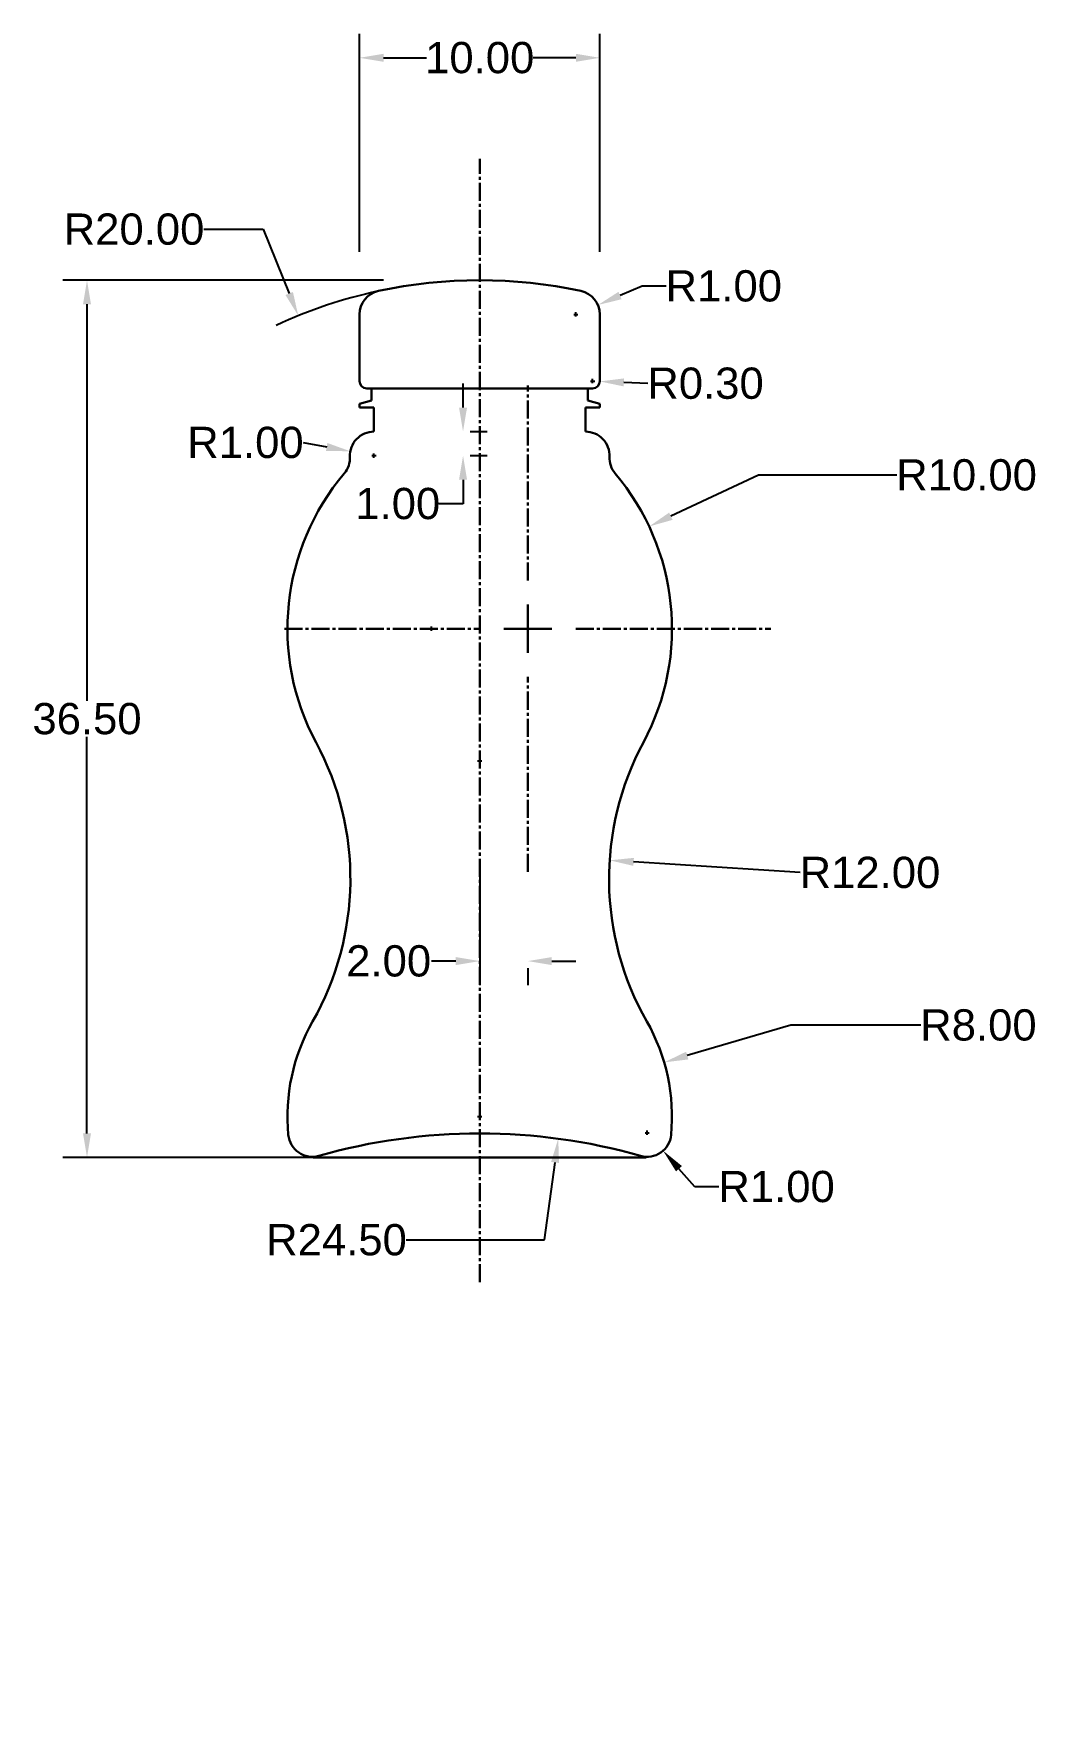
# Model space of a CAD drawing. Header units: millimetres. Extents: x 31.2 to 72.8, y -27 to 43.2.
import ezdxf

# ---------------------------------------------------------------- set-up
doc = ezdxf.new("R2010")
doc.units = ezdxf.units.MM
doc.header["$MEASUREMENT"] = 0
doc.linetypes.add('CENTER2', pattern=[1.125, 0.75, -0.125, 0.125, -0.125])
doc.layers.add('Layer1', color=7, linetype='Continuous', lineweight=30)
doc.styles.get("Standard").update_dxf_attribs({"font": 'arial.ttf'})
doc.dimstyles.get("Standard").update_dxf_attribs({"dimtxt": 1.3, "dimasz": 1, "dimexe": 1, "dimexo": 4, "dimgap": 0.09, "dimtad": 0, "dimtih": 1, "dimtoh": 1, "dimzin": 0, "dimdsep": 46, "dimtxsty": 'Standard', "dimcen": 0.09, "dimadec": 0, "dimazin": 0, "dimtfac": 1, "dimtofl": 0, "dimtmove": 0, "dimatfit": 3, "dimfxl": 1, "dimtolj": 1, "dimtzin": 0, "dimarcsym": 0})

# ---------------------------------------------------------------- blocks, each defined once
blk = doc.blocks.new('*D5')
at = {"layer": 'Defpoints', "color": 0, "transparency": 16777216}
for p in [(54.631, 31.931), (53.712, 31.537)]:
    blk.add_point(p, dxfattribs=at)
at = {"layer": 'Layer1', "color": 0, "lineweight": -2, "transparency": 16777216}
for p, q in [((56.469, 32.719), (55.55, 32.325)), ((57.469, 32.719), (56.469, 32.719)), ((53.712, 31.447), (53.712, 31.627)), ((53.622, 31.537), (53.802, 31.537))]:
    blk.add_line(p, q, dxfattribs=at)
at = {"layer": 'Layer1', "color": 0, "transparency": 16777216}
blk.add_solid([(55.485, 32.479), (55.616, 32.172), (54.631, 31.931)], dxfattribs=at)
at = {"layer": 'Layer1', "color": 0, "transparency": 16777216, "insert": (59.868, 32.719), "char_height": 1.3, "attachment_point": 5}
blk.add_mtext('\\A1;R1.00', dxfattribs=at)
blk = doc.blocks.new('*D6')
at = {"layer": 'Defpoints', "color": 0, "transparency": 16777216}
for p in [(54.412, 28.763), (54.712, 28.751)]:
    blk.add_point(p, dxfattribs=at)
at = {"layer": 'Layer1', "color": 0, "lineweight": -2, "transparency": 16777216}
for p, q in [((54.412, 28.673), (54.412, 28.853)), ((54.322, 28.763), (54.502, 28.763)), ((56.71, 28.669), (55.711, 28.71))]:
    blk.add_line(p, q, dxfattribs=at)
at = {"layer": 'Layer1', "color": 0, "transparency": 16777216}
blk.add_solid([(55.718, 28.877), (55.704, 28.544), (54.712, 28.751)], dxfattribs=at)
at = {"layer": 'Layer1', "color": 0, "transparency": 16777216, "insert": (59.108, 28.669), "char_height": 1.3, "attachment_point": 5}
blk.add_mtext('\\A1;R0.30', dxfattribs=at)
blk = doc.blocks.new('*D7')
at = {"layer": 'Defpoints', "color": 0, "transparency": 16777216}
for p in [(56.762, 22.717), (47.712, 18.463)]:
    blk.add_point(p, dxfattribs=at)
at = {"layer": 'Layer1', "color": 0, "lineweight": -2, "transparency": 16777216}
for p, q in [((61.311, 24.856), (57.667, 23.143)), ((67.068, 24.856), (61.311, 24.856)), ((47.622, 18.463), (47.802, 18.463)), ((47.712, 18.373), (47.712, 18.553))]:
    blk.add_line(p, q, dxfattribs=at)
at = {"layer": 'Layer1', "color": 0, "transparency": 16777216}
blk.add_solid([(57.596, 23.294), (57.738, 22.992), (56.762, 22.717)], dxfattribs=at)
at = {"layer": 'Layer1', "color": 0, "transparency": 16777216, "insert": (69.971, 24.856), "char_height": 1.3, "attachment_point": 5}
blk.add_mtext('\\A1;R10.00', dxfattribs=at)
blk = doc.blocks.new('*D8')
at = {"layer": 'Defpoints', "color": 0, "transparency": 16777216}
for p in [(57.387, 0.419), (49.712, -1.837)]:
    blk.add_point(p, dxfattribs=at)
at = {"layer": 'Layer1', "color": 0, "lineweight": -2, "transparency": 16777216}
for p, q in [((62.658, 1.968), (58.347, 0.701)), ((68.066, 1.968), (62.658, 1.968)), ((49.622, -1.837), (49.802, -1.837)), ((49.712, -1.927), (49.712, -1.747))]:
    blk.add_line(p, q, dxfattribs=at)
at = {"layer": 'Layer1', "color": 0, "transparency": 16777216}
blk.add_solid([(58.3, 0.861), (58.394, 0.541), (57.387, 0.419)], dxfattribs=at)
at = {"layer": 'Layer1', "color": 0, "transparency": 16777216, "insert": (70.464, 1.968), "char_height": 1.3, "attachment_point": 5}
blk.add_mtext('\\A1;R8.00', dxfattribs=at)
blk = doc.blocks.new('*D9')
at = {"layer": 'Defpoints', "color": 0, "transparency": 16777216}
for p in [(55.119, 8.825), (67.094, 8.055)]:
    blk.add_point(p, dxfattribs=at)
at = {"layer": 'Layer1', "color": 0, "lineweight": -2, "transparency": 16777216}
blk.add_line((63.047, 8.315), (56.117, 8.761), dxfattribs=at)
at = {"layer": 'Layer1', "color": 0, "transparency": 16777216}
blk.add_solid([(56.128, 8.927), (56.106, 8.595), (55.119, 8.825)], dxfattribs=at)
at = {"layer": 'Layer1', "color": 0, "transparency": 16777216, "insert": (65.951, 8.315), "char_height": 1.3, "attachment_point": 5}
blk.add_mtext('\\A1;R12.00', dxfattribs=at)
blk = doc.blocks.new('*D10')
at = {"layer": 'Defpoints', "color": 0, "transparency": 16777216}
for p in [(52.981, -2.756), (49.712, -27.037)]:
    blk.add_point(p, dxfattribs=at)
at = {"layer": 'Layer1', "color": 0, "lineweight": -2, "transparency": 16777216}
for p, q in [((52.414, -6.969), (52.847, -3.747)), ((46.657, -6.969), (52.414, -6.969))]:
    blk.add_line(p, q, dxfattribs=at)
at = {"layer": 'Layer1', "color": 0, "transparency": 16777216}
blk.add_solid([(52.682, -3.725), (53.012, -3.769), (52.981, -2.756)], dxfattribs=at)
at = {"layer": 'Layer1', "color": 0, "transparency": 16777216, "insert": (43.753, -6.969), "char_height": 1.3, "attachment_point": 5}
blk.add_mtext('\\A1;R24.50', dxfattribs=at)
blk = doc.blocks.new('*D11')
at = {"layer": 'Defpoints', "color": 0, "transparency": 16777216}
for p in [(56.68, -2.507), (57.342, -3.257)]:
    blk.add_point(p, dxfattribs=at)
at = {"layer": 'Layer1', "color": 0, "lineweight": -2, "transparency": 16777216}
for p, q in [((56.59, -2.507), (56.77, -2.507)), ((56.68, -2.597), (56.68, -2.417)), ((58.666, -4.756), (58.004, -4.006)), ((59.666, -4.756), (58.666, -4.756))]:
    blk.add_line(p, q, dxfattribs=at)
at = {"layer": 'Layer1', "color": 0, "transparency": 16777216}
blk.add_solid([(58.129, -3.896), (57.879, -4.117), (57.342, -3.257)], dxfattribs=at)
at = {"layer": 'Layer1', "color": 0, "transparency": 16777216, "insert": (62.064, -4.756), "char_height": 1.3, "attachment_point": 5}
blk.add_mtext('\\A1;R1.00', dxfattribs=at)
blk = doc.blocks.new('*D12')
at = {"layer": 'Defpoints', "color": 0, "transparency": 16777216}
for p in [(44.329, 25.844), (45.312, 25.663)]:
    blk.add_point(p, dxfattribs=at)
at = {"layer": 'Layer1', "color": 0, "lineweight": -2, "transparency": 16777216}
for p, q in [((42.362, 26.206), (43.345, 26.025)), ((45.222, 25.663), (45.402, 25.663)), ((45.312, 25.573), (45.312, 25.753))]:
    blk.add_line(p, q, dxfattribs=at)
at = {"layer": 'Layer1', "color": 0, "transparency": 16777216}
blk.add_solid([(43.375, 26.189), (43.315, 25.861), (44.329, 25.844)], dxfattribs=at)
at = {"layer": 'Layer1', "color": 0, "transparency": 16777216, "insert": (39.963, 26.206), "char_height": 1.3, "attachment_point": 5}
blk.add_mtext('\\A1;R1.00', dxfattribs=at)
blk = doc.blocks.new('*U13')
at = {"layer": 'Layer1', "color": 0, "linetype": 'CENTER2', "transparency": 16777216}
for p, q in [((0, 2), (0, 10.12)), ((-10.12, 0), (-2, 0)), ((2, 0), (10.12, 0)), ((0, -10.12), (0, -2))]:
    blk.add_line(p, q, dxfattribs=at)
at = {"layer": 'Layer1', "color": 0, "linetype": 'Continuous', "transparency": 16777216}
for p, q in [((0, -1), (0, 1)), ((-1, 0), (1, 0))]:
    blk.add_line(p, q, dxfattribs=at)
blk = doc.blocks.new('*U14')
at = {"layer": 'Layer1', "color": 0, "linetype": 'CENTER2', "transparency": 16777216}
blk.add_line((0, -21.224), (0, 25.519), dxfattribs=at)
blk = doc.blocks.new('*D15')
at = {"layer": 'Defpoints', "color": 0, "transparency": 16777216}
for p in [(54.712, 42.217), (44.712, 30.15), (54.712, 30.15)]:
    blk.add_point(p, dxfattribs=at)
at = {"layer": 'Layer1', "color": 0, "lineweight": -2, "transparency": 16777216}
for p, q in [((44.712, 34.15), (44.712, 43.217)), ((54.712, 34.15), (54.712, 43.217)), ((45.712, 42.217), (47.492, 42.217)), ((53.712, 42.217), (51.932, 42.217))]:
    blk.add_line(p, q, dxfattribs=at)
at = {"layer": 'Layer1', "color": 0, "transparency": 16777216}
for points in [[(45.712, 42.384), (45.712, 42.05), (44.712, 42.217)], [(53.712, 42.384), (53.712, 42.05), (54.712, 42.217)]]:
    blk.add_solid(points, dxfattribs=at)
at = {"layer": 'Layer1', "color": 0, "transparency": 16777216, "insert": (49.712, 42.217), "char_height": 1.3, "attachment_point": 5}
blk.add_mtext('\\A1;10.00', dxfattribs=at)
blk = doc.blocks.new('*D16')
at = {"layer": 'Defpoints', "color": 0, "transparency": 16777216}
for p in [(33.371, 32.963), (49.712, 32.963), (49.712, -3.537)]:
    blk.add_point(p, dxfattribs=at)
at = {"layer": 'Layer1', "color": 0, "lineweight": -2, "transparency": 16777216}
for p, q in [((45.712, 32.963), (32.371, 32.963)), ((33.371, 31.963), (33.371, 15.467)), ((33.371, -2.537), (33.371, 13.959)), ((45.712, -3.537), (32.371, -3.537))]:
    blk.add_line(p, q, dxfattribs=at)
at = {"layer": 'Layer1', "color": 0, "transparency": 16777216}
for points in [[(33.205, 31.963), (33.538, 31.963), (33.371, 32.963)], [(33.205, -2.537), (33.538, -2.537), (33.371, -3.537)]]:
    blk.add_solid(points, dxfattribs=at)
at = {"layer": 'Layer1', "color": 0, "transparency": 16777216, "insert": (33.371, 14.713), "char_height": 1.3, "attachment_point": 5}
blk.add_mtext('\\A1;36.50', dxfattribs=at)
blk = doc.blocks.new('*D17')
at = {"layer": 'Defpoints', "color": 0, "transparency": 16777216}
for p in [(45.312, 26.663), (45.312, 25.663), (49.018, 25.663)]:
    blk.add_point(p, dxfattribs=at)
at = {"layer": 'Layer1', "color": 0, "lineweight": -2, "transparency": 16777216}
for p, q in [((49.018, 27.663), (49.018, 28.663)), ((49.312, 26.663), (50.018, 26.663)), ((49.312, 25.663), (50.018, 25.663)), ((49.018, 24.663), (49.018, 23.663)), ((49.018, 23.663), (48.018, 23.663))]:
    blk.add_line(p, q, dxfattribs=at)
at = {"layer": 'Layer1', "color": 0, "transparency": 16777216}
for points in [[(48.852, 27.663), (49.185, 27.663), (49.018, 26.663)], [(48.852, 24.663), (49.185, 24.663), (49.018, 25.663)]]:
    blk.add_solid(points, dxfattribs=at)
at = {"layer": 'Layer1', "color": 0, "transparency": 16777216, "insert": (46.303, 23.663), "char_height": 1.3, "attachment_point": 5}
blk.add_mtext('\\A1;1.00', dxfattribs=at)
blk = doc.blocks.new('*D18')
at = {"layer": 'Defpoints', "color": 0, "transparency": 16777216}
for p in [(42.163, 31.483), (49.712, 12.963)]:
    blk.add_point(p, dxfattribs=at)
at = {"layer": 'Layer1', "color": 0, "lineweight": -2, "transparency": 16777216}
for p, q in [((38.231, 35.081), (40.696, 35.081)), ((40.696, 35.081), (41.785, 32.409)), ((49.622, 12.963), (49.802, 12.963)), ((49.712, 12.873), (49.712, 13.053))]:
    blk.add_line(p, q, dxfattribs=at)
blk.add_arc((49.712, 12.963), 20, 102.1532, 115.04169, dxfattribs=at)
at = {"layer": 'Layer1', "color": 0, "transparency": 16777216}
blk.add_solid([(41.94, 32.472), (41.631, 32.347), (42.163, 31.483)], dxfattribs=at)
at = {"layer": 'Layer1', "color": 0, "transparency": 16777216, "insert": (35.327, 35.081), "char_height": 1.3, "attachment_point": 5}
blk.add_mtext('\\A1;R20.00', dxfattribs=at)
blk = doc.blocks.new('*D19')
at = {"layer": 'Defpoints', "color": 0, "transparency": 16777216}
for p in [(49.712, 12.493), (51.712, 8.343), (49.712, 4.633)]:
    blk.add_point(p, dxfattribs=at)
at = {"layer": 'Layer1', "color": 0, "lineweight": -2, "transparency": 16777216}
for p, q in [((49.712, 8.493), (49.712, 3.633)), ((48.712, 4.633), (47.712, 4.633)), ((51.712, 4.343), (51.712, 3.633)), ((52.712, 4.633), (53.712, 4.633))]:
    blk.add_line(p, q, dxfattribs=at)
at = {"layer": 'Layer1', "color": 0, "transparency": 16777216}
for points in [[(48.712, 4.8), (48.712, 4.466), (49.712, 4.633)], [(52.712, 4.8), (52.712, 4.466), (51.712, 4.633)]]:
    blk.add_solid(points, dxfattribs=at)
at = {"layer": 'Layer1', "color": 0, "transparency": 16777216, "insert": (45.925, 4.633), "char_height": 1.3, "attachment_point": 5}
blk.add_mtext('\\A1;2.00', dxfattribs=at)

msp = doc.modelspace()

# ---------------------------------------------------------------- linework, layer by layer
at = {"layer": 'Layer1'}
for p, q in [((44.712, 28.763), (44.712, 31.537)), ((54.712, 31.537), (54.712, 28.763)), ((45.012, 28.463), (54.412, 28.463)), ((45.012, 28.463), (46.212, 28.463)), ((45.012, 28.463), (45.212, 28.463)), ((45.212, 28.463), (45.212, 27.963)), ((54.212, 28.463), (54.212, 27.963)), ((45.212, 27.963), (44.712, 27.813)), ((44.712, 27.813), (44.712, 27.663)), ((45.312, 27.663), (44.712, 27.663)), ((45.312, 27.663), (45.312, 26.663)), ((54.112, 27.663), (54.712, 27.663)), ((54.112, 27.663), (54.112, 26.663)), ((54.212, 27.963), (54.712, 27.813)), ((54.712, 27.813), (54.712, 27.663)), ((47.712, 18.463), (47.712, 18.463)), ((51.712, 18.463), (51.712, 18.463)), ((56.64, -3.537), (42.784, -3.537)), ((49.712, -3.537), (56.64, -3.537))]:
    msp.add_line(p, q, dxfattribs=at)
for centre, radius, start, end in [((45.712, 31.537), 1, 102.1532, 180), ((49.712, 12.963), 20, 77.8468, 102.1532), ((53.712, 31.537), 1, 0, 77.8468), ((45.012, 28.763), 0.3, 180, 270), ((54.412, 28.763), 0.3, 270, 0), ((45.312, 25.663), 1, 90, 182.7285), ((54.112, 25.663), 1, 357.2715, 90), ((43.314, 25.568), 1, 319.76754, 2.7285), ((56.11, 25.568), 1, 177.2715, 220.23246), ((51.712, 18.463), 10, 139.76754, 208.23481), ((47.712, 18.463), 10, 331.76519, 40.23246), ((32.33, 8.055), 12, 330.35628, 28.23481), ((67.094, 8.055), 12, 151.76519, 209.64372), ((49.712, -1.837), 8, 150.35628, 185.49602), ((49.712, -1.837), 8, 354.50398, 29.64372), ((42.744, -2.507), 1, 185.49602, 285.85762), ((49.712, -27.037), 24.5, 74.14238, 105.85762), ((56.68, -2.507), 1, 254.14238, 354.50398)]:
    msp.add_arc(centre, radius, start, end, dxfattribs=at)

# ---------------------------------------------------------------- block references
at = {"layer": 'Layer1', "linetype": 'CENTER2'}
for name, p in [('*U14', (49.712, 12.493)), ('*U13', (51.712, 18.463))]:
    msp.add_blockref(name, p, dxfattribs=at)

# ---------------------------------------------------------------- dimensions: what is measured, and where the dimension line sits
at = {"layer": 'Layer1'}
for base, p1, p2, picture, middle in [((54.712, 42.217), (44.712, 30.15), (54.712, 30.15), '*D15', (49.712, 42.217)), ((49.712, 4.633), (51.712, 8.343), (49.712, 12.493), '*D19', (45.925, 4.633))]:
    dim = msp.add_linear_dim(base=base, p1=p1, p2=p2, dimstyle='Standard', dxfattribs=at)
    dim.commit()
    dim.dimension.update_dxf_attribs({"geometry": picture, "text_midpoint": middle})
for center, mpoint, picture, middle in [((49.712, 12.963), (42.163, 31.483), '*D18', (35.327, 35.081)), ((47.712, 18.463), (56.762, 22.717), '*D7', (69.971, 24.856)), ((67.094, 8.055), (55.119, 8.825), '*D9', (63.047, 8.315)), ((49.712, -1.837), (57.387, 0.419), '*D8', (70.464, 1.968)), ((49.712, -27.037), (52.981, -2.756), '*D10', (43.753, -6.969))]:
    dim = msp.add_radius_dim(center=center, mpoint=mpoint, dimstyle='Standard', dxfattribs=at)
    dim.commit()
    dim.dimension.update_dxf_attribs({"geometry": picture, "text_midpoint": middle, "dimtype": 164})
for center, mpoint, picture, middle in [((53.712, 31.537), (54.631, 31.931), '*D5', (59.868, 32.719)), ((54.412, 28.763), (54.712, 28.751), '*D6', (59.108, 28.669)), ((45.312, 25.663), (44.329, 25.844), '*D12', (39.963, 26.206)), ((56.68, -2.507), (57.342, -3.257), '*D11', (62.064, -4.756))]:
    dim = msp.add_radius_dim(center=center, mpoint=mpoint, dimstyle='Standard', dxfattribs=at)
    dim.commit()
    dim.dimension.update_dxf_attribs({"geometry": picture, "text_midpoint": middle})
for base, p1, p2, picture, middle in [((33.371, 32.963), (49.712, -3.537), (49.712, 32.963), '*D16', (33.371, 14.713)), ((49.018, 25.663), (45.312, 26.663), (45.312, 25.663), '*D17', (46.303, 23.663))]:
    dim = msp.add_linear_dim(base=base, p1=p1, p2=p2, angle=90, dimstyle='Standard', dxfattribs=at)
    dim.commit()
    dim.dimension.update_dxf_attribs({"geometry": picture, "text_midpoint": middle})

doc.saveas('drawing.dxf')
